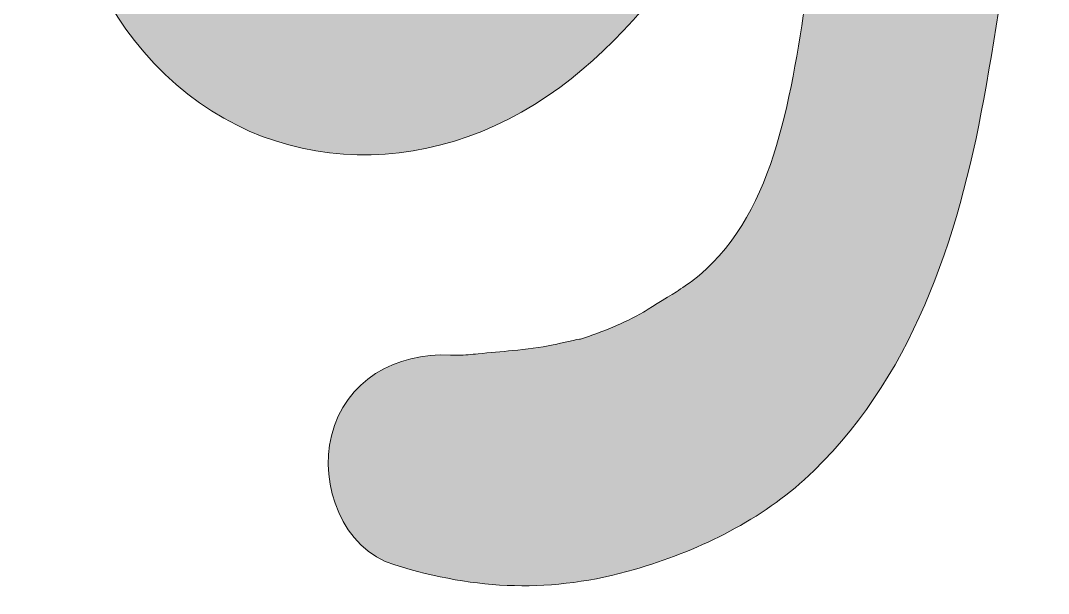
# Model space of a CAD drawing. Header units: inches. Extents: x 107 to 972, y -1000 to -80.
# Drawn here: x 700 to 834.9, y -711.4 to -636.3 of the extents above; entities that cross this region are included whole.
import ezdxf

# ---------------------------------------------------------------- set-up
doc = ezdxf.new("R2010")
doc.units = ezdxf.units.IN
doc.header["$MEASUREMENT"] = 0
doc.layers.add('Layer 1', color=7, linetype='Continuous')

# ---------------------------------------------------------------- blocks, each defined once
blk = doc.blocks.new('block 2')
at = {"layer": 'Layer 1', "true_color": 0x050505}
h = blk.add_hatch(color=18, dxfattribs=at)
h.dxf.hatch_style = 2
edge = h.paths.add_edge_path()
edge.add_spline(control_points=[(806.98, -519.26), (800.39, -536.58), (793.75, -553.87), (787.03, -571.14), (781, -586.64), (774.64, -602.3), (764.57, -615.69), (757.88, -624.58), (745.56, -634.71), (736.34, -625.3), (732.25, -621.14), (730.19, -614.55), (729.06, -608.13), (727.45, -599), (726.64, -589.67), (726.01, -580.43), (724.6, -559.68), (725.2, -538.92), (727.77, -518.29), (729.74, -502.41), (704.86, -499.19), (703.13, -515.08), (700.72, -537.24), (699.99, -559.59), (701.25, -581.85), (702.34, -601.16), (702.9, -624.92), (716.17, -640.38), (730.54, -657.12), (753.45, -657.87), (770.76, -645.05), (786.68, -633.25), (796.49, -613.14), (804.08, -595.39), (805.35, -592.42), (806.58, -589.44), (807.8, -586.46), (807.1, -602.04), (805.55, -617.6), (803.13, -633.06), (800.98, -646.83), (798.8, -662.44), (788.05, -670.49), (787.84, -670.65), (786.72, -671.42), (786.07, -671.87), (784.79, -672.63), (782.04, -674.32), (781.76, -674.54), (779.14, -675.98), (776.33, -677.16), (773.48, -678.06), (773.55, -677.97), (770.38, -678.74), (769.91, -678.84), (768.15, -679.17), (766.38, -679.41), (764.59, -679.57), (763.07, -679.71), (761.56, -679.85), (760.04, -680), (759.18, -680.09), (758.32, -680.15), (757.45, -680.19), (757.2, -680.19), (756.85, -680.17), (756.4, -680.16), (749.27, -679.85), (742.59, -683.45), (740.78, -690.75), (739.19, -697.15), (742.16, -705.57), (749.1, -707.7), (759.86, -711.01), (769.73, -711.44), (780.58, -708.28), (788.57, -705.96), (796.63, -702.15), (802.83, -696.53), (816.94, -683.71), (823.06, -664.82), (826.41, -646.59), (833.91, -605.76), (834.9, -563.49), (830.67, -522.24), (829.43, -510.04), (811.29, -507.95), (806.98, -519.26)], knot_values=[0, 0, 0, 0, 1, 1, 1, 2, 2, 2, 3, 3, 3, 4, 4, 4, 5, 5, 5, 6, 6, 6, 7, 7, 7, 8, 8, 8, 9, 9, 9, 10, 10, 10, 11, 11, 11, 12, 12, 12, 13, 13, 13, 14, 14, 14, 15, 15, 15, 16, 16, 16, 17, 17, 17, 18, 18, 18, 19, 19, 19, 20, 20, 20, 21, 21, 21, 22, 22, 22, 23, 23, 23, 24, 24, 24, 25, 25, 25, 26, 26, 26, 27, 27, 27, 28, 28, 28, 29, 29, 29, 29], degree=3, periodic=1)
at = {"layer": 'Layer 1', "lineweight": 0}
blk.add_open_spline([(806.98, -519.26), (800.39, -536.58), (793.75, -553.87), (787.03, -571.14), (781, -586.64), (774.64, -602.3), (764.57, -615.69), (757.88, -624.58), (745.56, -634.71), (736.34, -625.3), (732.25, -621.14), (730.19, -614.55), (729.06, -608.13), (727.45, -599), (726.64, -589.67), (726.01, -580.43), (724.6, -559.68), (725.2, -538.92), (727.77, -518.29), (729.74, -502.41), (704.86, -499.19), (703.13, -515.08), (700.72, -537.24), (699.99, -559.59), (701.25, -581.85), (702.34, -601.16), (702.9, -624.92), (716.17, -640.38), (730.54, -657.12), (753.45, -657.87), (770.76, -645.05), (786.68, -633.25), (796.49, -613.14), (804.08, -595.39), (805.35, -592.42), (806.58, -589.44), (807.8, -586.46), (807.1, -602.04), (805.55, -617.6), (803.13, -633.06), (800.98, -646.83), (798.8, -662.44), (788.05, -670.49), (787.84, -670.65), (786.72, -671.42), (786.07, -671.87), (784.79, -672.63), (782.04, -674.32), (781.76, -674.54), (779.14, -675.98), (776.33, -677.16), (773.48, -678.06), (773.55, -677.97), (770.38, -678.74), (769.91, -678.84), (768.15, -679.17), (766.38, -679.41), (764.59, -679.57), (763.07, -679.71), (761.56, -679.85), (760.04, -680), (759.18, -680.09), (758.32, -680.15), (757.45, -680.19), (757.2, -680.19), (756.85, -680.17), (756.4, -680.16), (749.27, -679.85), (742.59, -683.45), (740.78, -690.75), (739.19, -697.15), (742.16, -705.57), (749.1, -707.7), (759.86, -711.01), (769.73, -711.44), (780.58, -708.28), (788.57, -705.96), (796.63, -702.15), (802.83, -696.53), (816.94, -683.71), (823.06, -664.82), (826.41, -646.59), (833.91, -605.76), (834.9, -563.49), (830.67, -522.24), (829.43, -510.04), (811.29, -507.95), (806.98, -519.26)], degree=3, knots=[0, 0, 0, 0, 1, 1, 1, 2, 2, 2, 3, 3, 3, 4, 4, 4, 5, 5, 5, 6, 6, 6, 7, 7, 7, 8, 8, 8, 9, 9, 9, 10, 10, 10, 11, 11, 11, 12, 12, 12, 13, 13, 13, 14, 14, 14, 15, 15, 15, 16, 16, 16, 17, 17, 17, 18, 18, 18, 19, 19, 19, 20, 20, 20, 21, 21, 21, 22, 22, 22, 23, 23, 23, 24, 24, 24, 25, 25, 25, 26, 26, 26, 27, 27, 27, 28, 28, 28, 29, 29, 29, 29], dxfattribs=at)

msp = doc.modelspace()

# ---------------------------------------------------------------- block references
at = {"layer": 'Layer 1'}
msp.add_blockref('block 2', (0, 0), dxfattribs=at)

doc.saveas('drawing.dxf')
